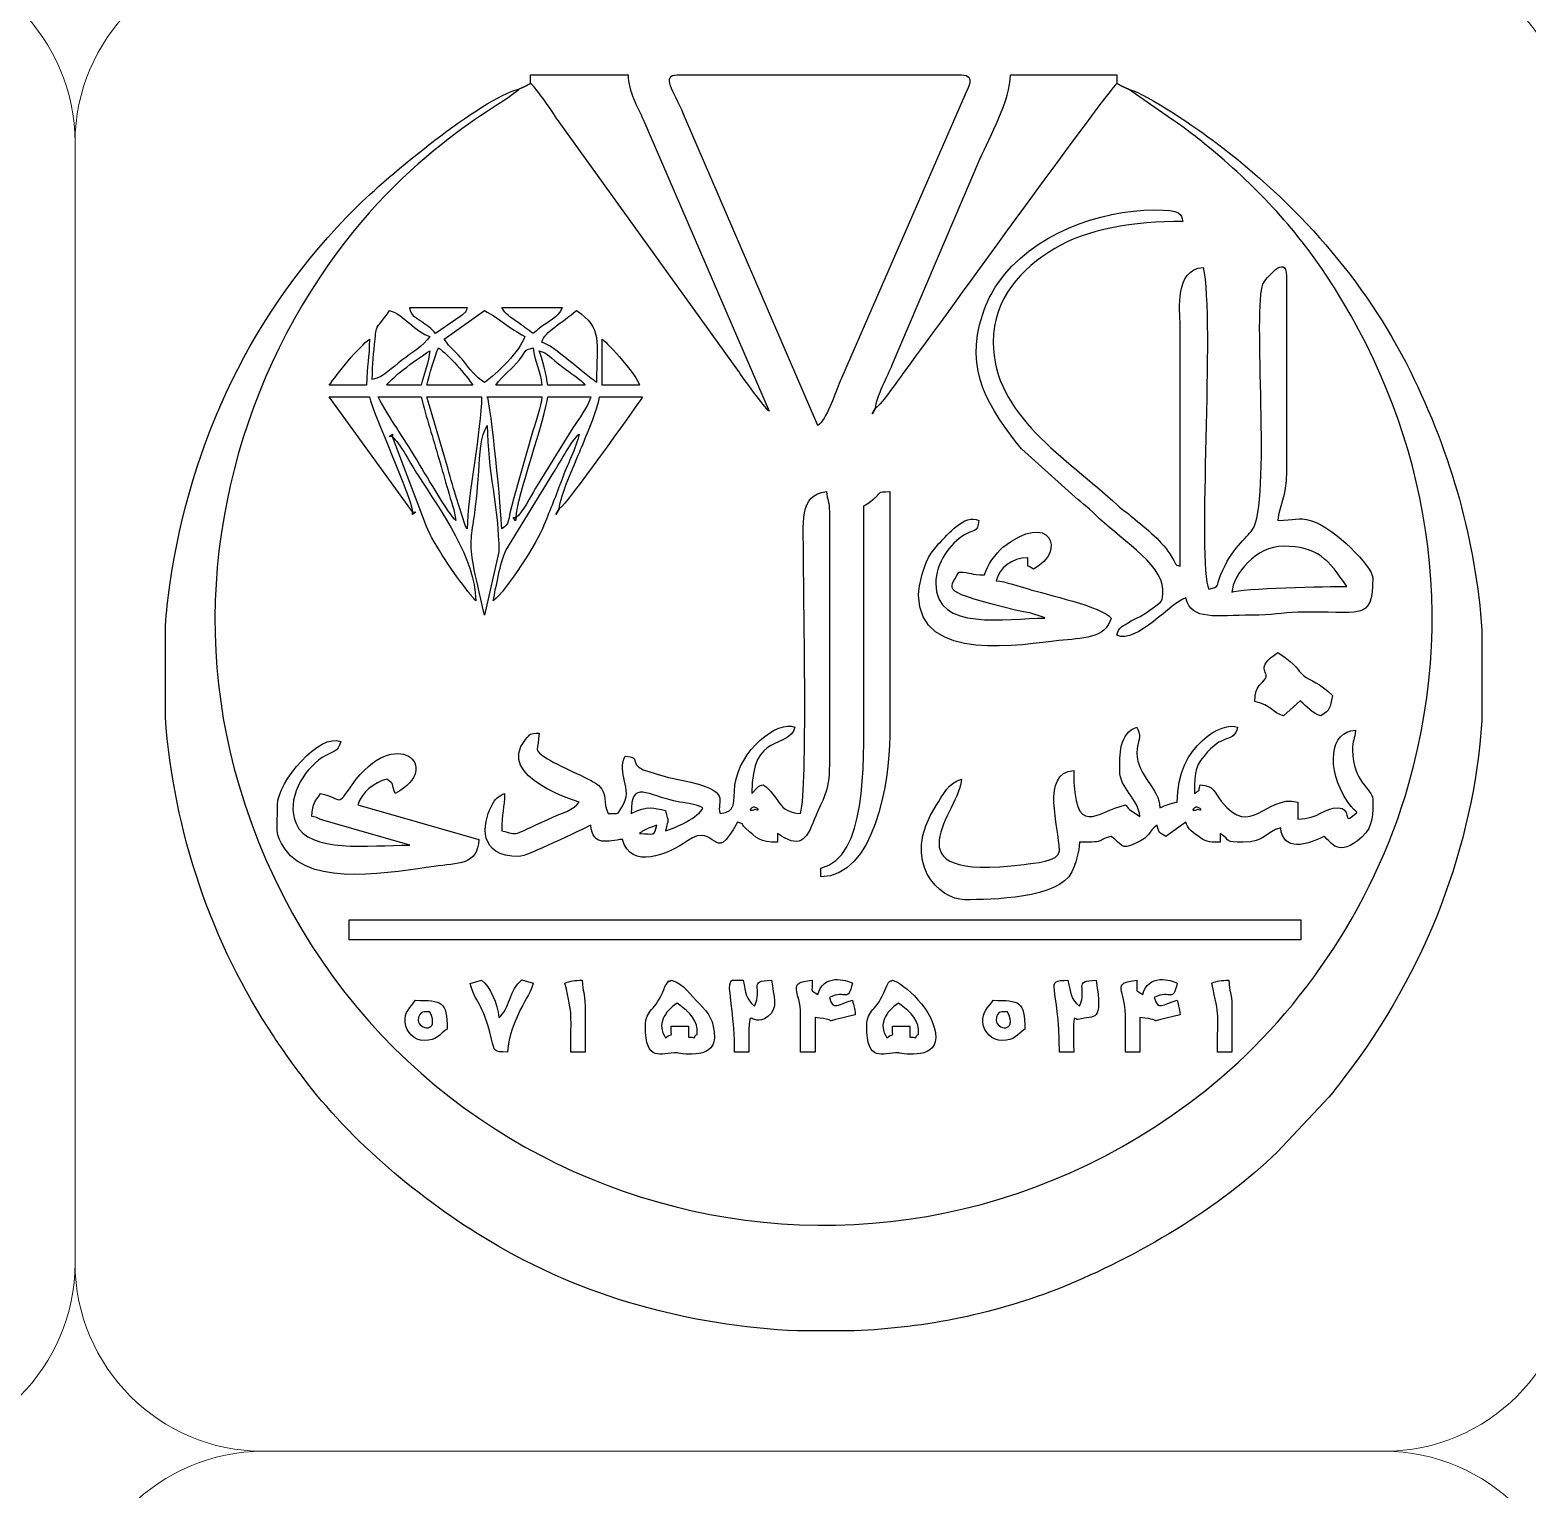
# Model space of a CAD drawing. Header units: millimetres. Extents: x -591 to 604, y 170 to 320.
# Drawn here: x 5.27 to 55.07, y 219.02 to 267.56 of the extents above; entities that cross this region are included whole.
import ezdxf

# ---------------------------------------------------------------- set-up
doc = ezdxf.new("R2010")
doc.units = ezdxf.units.MM
doc.header["$MEASUREMENT"] = 0
doc.layers.add('Layer 1', color=7, linetype='Continuous')

msp = doc.modelspace()

# ---------------------------------------------------------------- linework, layer by layer
at = {"layer": 'Layer 1', "color": 250, "lineweight": 18}
for points in [[(-36.7708, 270.0725), (-36.7708, 270.0725), (0.5166, 270.0725), (0.5166, 270.0725), (3.9625, 270.0725), (6.7729, 267.2621), (6.7729, 263.8162), (6.7729, 263.8162), (6.7729, 226.5288), (6.7729, 226.5288), (6.7729, 223.0829), (3.9625, 220.2725), (0.5166, 220.2725), (0.5166, 220.2725), (-36.7708, 220.2725), (-36.7708, 220.2725), (-40.2167, 220.2725), (-43.0271, 223.0829), (-43.0271, 226.5288), (-43.0271, 226.5288), (-43.0271, 263.8162), (-43.0271, 263.8162), (-43.0271, 267.2621), (-40.2167, 270.0725), (-36.7708, 270.0725)], [(13.0292, 270.0725), (13.0292, 270.0725), (50.3166, 270.0725), (50.3166, 270.0725), (53.7625, 270.0725), (56.5729, 267.2621), (56.5729, 263.8162), (56.5729, 263.8162), (56.5729, 226.5288), (56.5729, 226.5288), (56.5729, 223.0829), (53.7625, 220.2725), (50.3166, 220.2725), (50.3166, 220.2725), (13.0292, 220.2725), (13.0292, 220.2725), (9.5833, 220.2725), (6.7729, 223.0829), (6.7729, 226.5288), (6.7729, 226.5288), (6.7729, 263.8162), (6.7729, 263.8162), (6.7729, 267.2621), (9.5833, 270.0725), (13.0292, 270.0725)], [(-36.7708, 220.2725), (-36.7708, 220.2725), (0.5166, 220.2725), (0.5166, 220.2725), (3.9625, 220.2725), (6.7729, 217.4621), (6.7729, 214.0162), (6.7729, 214.0162), (6.7729, 176.7288), (6.7729, 176.7288), (6.7729, 173.2829), (3.9625, 170.4725), (0.5166, 170.4725), (0.5166, 170.4725), (-36.7708, 170.4725), (-36.7708, 170.4725), (-40.2167, 170.4725), (-43.0271, 173.2829), (-43.0271, 176.7288), (-43.0271, 176.7288), (-43.0271, 214.0162), (-43.0271, 214.0162), (-43.0271, 217.4621), (-40.2167, 220.2725), (-36.7708, 220.2725)], [(13.0292, 220.2725), (13.0292, 220.2725), (50.3166, 220.2725), (50.3166, 220.2725), (53.7625, 220.2725), (56.5729, 217.4621), (56.5729, 214.0162), (56.5729, 214.0162), (56.5729, 176.7288), (56.5729, 176.7288), (56.5729, 173.2829), (53.7625, 170.4725), (50.3166, 170.4725), (50.3166, 170.4725), (13.0292, 170.4725), (13.0292, 170.4725), (9.5833, 170.4725), (6.7729, 173.2829), (6.7729, 176.7288), (6.7729, 176.7288), (6.7729, 214.0162), (6.7729, 214.0162), (6.7729, 217.4621), (9.5833, 220.2725), (13.0292, 220.2725)]]:
    msp.add_open_spline(points, degree=3, knots=[0, 0, 0, 0, 0.125, 0.125, 0.125, 0.25, 0.25, 0.25, 0.375, 0.375, 0.375, 0.5, 0.5, 0.5, 0.625, 0.625, 0.625, 0.75, 0.75, 0.75, 0.875, 0.875, 0.875, 1, 1, 1, 1], dxfattribs=at)
at = {"layer": 'Layer 1', "color": 240}
for points, knots in [([(21.9196, 265.7787), (22.1502, 265.6096), (22.6702, 264.7777), (22.9027, 264.467), (22.9027, 264.467), (28.8232, 256.2356), (28.8232, 256.2356), (28.9936, 255.9854), (29.6925, 254.9977), (29.8561, 254.878), (29.8561, 254.878), (25.6753, 264.5622), (25.6753, 264.5622), (25.4812, 265.0163), (25.1706, 265.5037), (25.1706, 266.0656), (25.1706, 266.0656), (21.9196, 266.0656), (21.9196, 266.0656), (21.9196, 266.0656), (21.9196, 265.7787), (21.9196, 265.7787)], [0, 0, 0, 0, 0.1428571, 0.1428571, 0.1428571, 0.2857143, 0.2857143, 0.2857143, 0.4285714, 0.4285714, 0.4285714, 0.5714286, 0.5714286, 0.5714286, 0.7142857, 0.7142857, 0.7142857, 0.8571429, 0.8571429, 0.8571429, 1, 1, 1, 1]), ([(31.4816, 254.3999), (31.7687, 254.6104), (32.0157, 255.3724), (32.1919, 255.7932), (32.1919, 255.7932), (36.3667, 265.3944), (36.3667, 265.3944), (36.4563, 265.5854), (36.7591, 266.0656), (36.2625, 266.0656), (36.2625, 266.0656), (26.7963, 266.0656), (26.7963, 266.0656), (26.2735, 266.0656), (26.6796, 265.5359), (27.0138, 264.7534), (27.0138, 264.7534), (31.4816, 254.3999), (31.4816, 254.3999)], [0, 0, 0, 0, 0.1666667, 0.1666667, 0.1666667, 0.3333333, 0.3333333, 0.3333333, 0.5, 0.5, 0.5, 0.6666667, 0.6666667, 0.6666667, 0.8333333, 0.8333333, 0.8333333, 1, 1, 1, 1]), ([(33.394, 254.9736), (33.6156, 255.122), (34.1902, 255.9717), (34.405, 256.2575), (35.1037, 257.1873), (41.1305, 265.5622), (41.4261, 265.7787), (41.4261, 265.7787), (41.4261, 266.0656), (41.4261, 266.0656), (41.4261, 266.0656), (37.8881, 266.0656), (37.8881, 266.0656), (37.8881, 265.2549), (37.1991, 264.002), (36.869, 263.26), (36.869, 263.26), (33.9541, 256.4215), (33.9541, 256.4215), (33.8212, 256.0995), (33.424, 255.3346), (33.394, 254.9736)], [0, 0, 0, 0, 0.1428571, 0.1428571, 0.1428571, 0.2857143, 0.2857143, 0.2857143, 0.4285714, 0.4285714, 0.4285714, 0.5714286, 0.5714286, 0.5714286, 0.7142857, 0.7142857, 0.7142857, 0.8571429, 0.8571429, 0.8571429, 1, 1, 1, 1]), ([(41.8086, 265.5875), (41.8086, 265.5875), (43.0517, 264.727), (43.0517, 264.727), (43.5052, 264.4247), (43.8274, 264.1902), (44.2645, 263.8364), (45.8564, 262.5483), (47.2343, 261.1385), (48.3687, 259.4301), (51.5679, 254.6115), (52.8842, 248.6305), (51.1401, 242.4866), (49.9464, 238.2813), (47.3604, 234.638), (44.35, 232.2562), (32.9688, 223.2512), (16.3576, 228.4985), (12.2269, 242.4121), (10.456, 248.377), (11.7464, 254.554), (14.9008, 259.3151), (17.785, 263.6681), (21.2318, 265.1707), (21.5371, 265.5875), (20.2893, 265.2968), (17.1263, 262.6586), (16.1108, 261.6432), (12.6588, 258.1916), (10.6269, 253.9153), (9.9241, 249.0881), (9.8586, 248.6392), (9.8096, 248.1872), (9.7759, 247.7331), (9.7759, 247.7331), (9.7759, 244.6858), (9.7759, 244.6858), (10.0508, 240.8946), (11.3288, 237.1401), (13.371, 234.0897), (13.7116, 233.581), (13.9595, 233.2306), (14.3237, 232.7477), (15.9836, 230.5463), (18.2312, 228.66), (20.5861, 227.2489), (23.6029, 225.4412), (27.1899, 224.4299), (30.8087, 224.2793), (30.8087, 224.2793), (32.7016, 224.2793), (32.7016, 224.2793), (35.0773, 224.3787), (37.4263, 224.8554), (39.5957, 225.7271), (42.0467, 226.7121), (44.8903, 228.381), (46.7588, 230.2297), (46.7588, 230.2297), (48.4738, 232.0528), (48.4738, 232.0528), (48.6527, 232.2643), (48.8271, 232.4916), (48.981, 232.6928), (51.7437, 236.3041), (53.2745, 240.3925), (53.5699, 244.5787), (53.5699, 244.5787), (53.5699, 247.5939), (53.5699, 247.5939), (53.3652, 250.5065), (52.5689, 253.4224), (51.1794, 256.2167), (49.6627, 259.2669), (47.3818, 261.8047), (44.7182, 263.8118), (44.1522, 264.2384), (42.463, 265.4351), (41.8086, 265.5875)], [0, 0, 0, 0, 0.0384615, 0.0384615, 0.0384615, 0.0769231, 0.0769231, 0.0769231, 0.1153846, 0.1153846, 0.1153846, 0.1538462, 0.1538462, 0.1538462, 0.1923077, 0.1923077, 0.1923077, 0.2307692, 0.2307692, 0.2307692, 0.2692308, 0.2692308, 0.2692308, 0.3076923, 0.3076923, 0.3076923, 0.3461538, 0.3461538, 0.3461538, 0.3846154, 0.3846154, 0.3846154, 0.4230769, 0.4230769, 0.4230769, 0.4615385, 0.4615385, 0.4615385, 0.5, 0.5, 0.5, 0.5384615, 0.5384615, 0.5384615, 0.5769231, 0.5769231, 0.5769231, 0.6153846, 0.6153846, 0.6153846, 0.6538462, 0.6538462, 0.6538462, 0.6923077, 0.6923077, 0.6923077, 0.7307692, 0.7307692, 0.7307692, 0.7692308, 0.7692308, 0.7692308, 0.8076923, 0.8076923, 0.8076923, 0.8461538, 0.8461538, 0.8461538, 0.8846154, 0.8846154, 0.8846154, 0.9230769, 0.9230769, 0.9230769, 0.9615385, 0.9615385, 0.9615385, 1, 1, 1, 1]), ([(21.7283, 265.6831), (21.7283, 265.6831), (21.5371, 265.5875), (21.5371, 265.5875), (21.5371, 265.5875), (21.7283, 265.6831), (21.7283, 265.6831)], [0, 0, 0, 0, 0.5, 0.5, 0.5, 1, 1, 1, 1]), ([(21.9196, 265.7787), (21.9196, 265.7787), (21.7283, 265.6831), (21.7283, 265.6831), (21.7283, 265.6831), (21.9196, 265.7787), (21.9196, 265.7787)], [0, 0, 0, 0, 0.5, 0.5, 0.5, 1, 1, 1, 1]), ([(41.6174, 265.6831), (41.6174, 265.6831), (41.4261, 265.7787), (41.4261, 265.7787), (41.4261, 265.7787), (41.6174, 265.6831), (41.6174, 265.6831)], [0, 0, 0, 0, 0.5, 0.5, 0.5, 1, 1, 1, 1]), ([(41.8086, 265.5875), (41.8086, 265.5875), (41.6174, 265.6831), (41.6174, 265.6831), (41.6174, 265.6831), (41.8086, 265.5875), (41.8086, 265.5875)], [0, 0, 0, 0, 0.5, 0.5, 0.5, 1, 1, 1, 1]), ([(42.956, 248.9495), (42.956, 248.486), (42.941, 248.5803), (42.6767, 248.3682), (42.2403, 248.0179), (42.134, 248.0425), (41.7834, 247.8272), (41.5701, 247.6963), (41.4963, 247.6824), (41.4261, 247.4195), (42.0836, 247.1155), (43.2517, 248.5373), (43.7209, 248.6626), (43.9028, 247.8823), (44.7482, 248.0929), (45.9205, 248.0886), (46.5836, 248.0862), (46.9131, 248.1716), (47.4471, 248.1877), (49.5328, 248.2501), (49.9364, 247.8229), (49.9364, 249.3319), (49.9364, 249.689), (48.6728, 251.0026), (47.9039, 251.2268), (47.4175, 251.3686), (47.3521, 251.2443), (46.7808, 251.2443), (46.8242, 251.7662), (47.0677, 251.9736), (47.0677, 252.87), (47.0677, 252.87), (47.0677, 259.3721), (47.0677, 259.3721), (47.0677, 260.1439), (46.3635, 259.2628), (46.2864, 259.1017), (45.9469, 258.3923), (46.563, 251.7926), (45.9411, 250.9368), (45.7056, 250.6128), (45.2721, 250.3596), (44.8739, 249.422), (44.702, 249.0171), (44.8838, 249.0558), (44.486, 248.9495), (44.0744, 249.8073), (44.7002, 257.9185), (44.2947, 259.6589), (43.3349, 259.5791), (43.5294, 258.2296), (43.5297, 257.7466), (43.5297, 257.7466), (43.5297, 249.7144), (43.5297, 249.7144), (43.3248, 249.7971), (43.4418, 249.7253), (43.1842, 250.1339), (42.8935, 250.5949), (42.2948, 251.0529), (41.8746, 251.406), (41.6811, 251.5687), (41.6428, 251.5644), (41.4492, 251.7456), (39.7456, 253.3403), (37.3144, 254.721), (37.3144, 257.1728), (37.3144, 258.6435), (38.2426, 259.6092), (39.3611, 260.2897), (40.4008, 260.9222), (41.9764, 261.189), (43.6254, 261.189), (43.5568, 261.4456), (43.5755, 261.5715), (42.6692, 261.5715), (40.8711, 261.5715), (38.5887, 260.7647), (37.4651, 259.1259), (37.2345, 258.7895), (37.1036, 258.5163), (36.963, 258.0981), (36.3295, 256.2133), (37.1884, 254.9585), (38.255, 253.6192), (38.255, 253.6192), (39.9202, 252.129), (39.9202, 252.129), (40.2266, 251.8369), (40.4293, 251.7192), (40.7322, 251.4111), (41.3708, 250.762), (42.956, 249.7869), (42.956, 248.9495)], [0, 0, 0, 0, 0.0322581, 0.0322581, 0.0322581, 0.0645161, 0.0645161, 0.0645161, 0.0967742, 0.0967742, 0.0967742, 0.1290323, 0.1290323, 0.1290323, 0.1612903, 0.1612903, 0.1612903, 0.1935484, 0.1935484, 0.1935484, 0.2258065, 0.2258065, 0.2258065, 0.2580645, 0.2580645, 0.2580645, 0.2903226, 0.2903226, 0.2903226, 0.3225806, 0.3225806, 0.3225806, 0.3548387, 0.3548387, 0.3548387, 0.3870968, 0.3870968, 0.3870968, 0.4193548, 0.4193548, 0.4193548, 0.4516129, 0.4516129, 0.4516129, 0.483871, 0.483871, 0.483871, 0.516129, 0.516129, 0.516129, 0.5483871, 0.5483871, 0.5483871, 0.5806452, 0.5806452, 0.5806452, 0.6129032, 0.6129032, 0.6129032, 0.6451613, 0.6451613, 0.6451613, 0.6774194, 0.6774194, 0.6774194, 0.7096774, 0.7096774, 0.7096774, 0.7419355, 0.7419355, 0.7419355, 0.7741935, 0.7741935, 0.7741935, 0.8064516, 0.8064516, 0.8064516, 0.8387097, 0.8387097, 0.8387097, 0.8709677, 0.8709677, 0.8709677, 0.9032258, 0.9032258, 0.9032258, 0.9354839, 0.9354839, 0.9354839, 0.9677419, 0.9677419, 0.9677419, 1, 1, 1, 1]), ([(16.6605, 255.9298), (17.0675, 256.0246), (17.3042, 256.3187), (17.6437, 256.5721), (17.9833, 256.8254), (18.3565, 257.0409), (18.5729, 257.3641), (18.1133, 257.4869), (17.6937, 258.102), (17.2343, 258.2246), (16.7788, 257.5447), (16.803, 257.8277), (16.7524, 257.2723), (16.7083, 256.7869), (16.6605, 256.4771), (16.6605, 255.9298)], [0, 0, 0, 0, 0.2, 0.2, 0.2, 0.4, 0.4, 0.4, 0.6, 0.6, 0.6, 0.8, 0.8, 0.8, 1, 1, 1, 1]), ([(18.7642, 257.4597), (18.7642, 257.4597), (19.614, 258.0442), (19.614, 258.0442), (19.7573, 258.1789), (19.7375, 258.1037), (19.816, 258.3203), (19.816, 258.3203), (17.9036, 258.3203), (17.9036, 258.3203), (17.9884, 258.0024), (18.0634, 258.0212), (18.2983, 257.8546), (18.4777, 257.7275), (18.6404, 257.6285), (18.7642, 257.4597)], [0, 0, 0, 0, 0.2, 0.2, 0.2, 0.4, 0.4, 0.4, 0.6, 0.6, 0.6, 0.8, 0.8, 0.8, 1, 1, 1, 1]), ([(19.0511, 257.2685), (19.2452, 256.9785), (19.4475, 256.8596), (19.68, 256.5588), (19.9187, 256.2499), (20.087, 256.0368), (20.3897, 255.8342), (20.7705, 256.0891), (21.601, 256.8875), (21.7283, 257.3641), (21.2099, 257.6384), (20.9081, 257.9505), (20.3897, 258.2246), (20.3897, 258.2246), (19.0511, 257.2685), (19.0511, 257.2685)], [0, 0, 0, 0, 0.2, 0.2, 0.2, 0.4, 0.4, 0.4, 0.6, 0.6, 0.6, 0.8, 0.8, 0.8, 1, 1, 1, 1]), ([(22.0152, 257.4597), (22.0152, 257.4597), (22.1179, 257.5482), (22.1179, 257.5482), (22.1328, 257.5606), (22.2014, 257.6186), (22.222, 257.6355), (22.4782, 257.8437), (22.8527, 257.9922), (22.9714, 258.3203), (22.9714, 258.3203), (20.9634, 258.3203), (20.9634, 258.3203), (21.1153, 258.0935), (21.2178, 258.0195), (21.4594, 257.8602), (21.6908, 257.7077), (21.8163, 257.5928), (22.0152, 257.4597)], [0, 0, 0, 0, 0.1666667, 0.1666667, 0.1666667, 0.3333333, 0.3333333, 0.3333333, 0.5, 0.5, 0.5, 0.6666667, 0.6666667, 0.6666667, 0.8333333, 0.8333333, 0.8333333, 1, 1, 1, 1]), ([(22.3021, 257.1728), (22.6744, 257.0734), (23.7168, 256.1035), (24.1188, 255.8342), (24.1188, 257.2135), (24.3347, 257.632), (23.4495, 258.2246), (22.9571, 257.7967), (22.4, 257.5394), (22.3021, 257.1728)], [0, 0, 0, 0, 0.3333333, 0.3333333, 0.3333333, 0.6666667, 0.6666667, 0.6666667, 1, 1, 1, 1]), ([(15.2263, 255.7386), (15.2263, 255.7386), (16.4693, 255.7386), (16.4693, 255.7386), (16.4693, 256.4073), (16.5649, 256.6528), (16.5649, 257.2685), (16.2453, 257.0546), (15.4566, 256.0827), (15.2263, 255.7386)], [0, 0, 0, 0, 0.3333333, 0.3333333, 0.3333333, 0.6666667, 0.6666667, 0.6666667, 1, 1, 1, 1]), ([(18.4773, 255.7386), (18.4773, 255.7386), (20.0072, 255.7386), (20.0072, 255.7386), (19.7827, 256.0737), (19.1956, 256.7568), (18.8598, 256.9816), (18.7315, 256.7145), (18.553, 256.0634), (18.4773, 255.7386)], [0, 0, 0, 0, 0.3333333, 0.3333333, 0.3333333, 0.6666667, 0.6666667, 0.6666667, 1, 1, 1, 1]), ([(20.7722, 255.7386), (20.7722, 255.7386), (22.3021, 255.7386), (22.3021, 255.7386), (22.2607, 256.2354), (22.053, 256.5277), (22.0152, 256.9816), (21.6852, 256.8935), (21.8474, 256.9722), (21.5506, 256.5857), (21.305, 256.266), (21.0007, 256.0798), (20.7722, 255.7386)], [0, 0, 0, 0, 0.25, 0.25, 0.25, 0.5, 0.5, 0.5, 0.75, 0.75, 0.75, 1, 1, 1, 1]), ([(24.3101, 255.7386), (24.3101, 255.7386), (25.5531, 255.7386), (25.5531, 255.7386), (25.468, 256.0573), (24.5319, 257.106), (24.3101, 257.2685), (24.3101, 257.2685), (24.3101, 255.7386), (24.3101, 255.7386)], [0, 0, 0, 0, 0.3333333, 0.3333333, 0.3333333, 0.6666667, 0.6666667, 0.6666667, 1, 1, 1, 1]), ([(17.1386, 255.7386), (17.1386, 255.7386), (18.286, 255.7386), (18.286, 255.7386), (18.3702, 256.0995), (18.5438, 256.5367), (18.5729, 256.886), (18.2141, 256.6458), (17.3593, 256.0679), (17.1386, 255.7386)], [0, 0, 0, 0, 0.3333333, 0.3333333, 0.3333333, 0.6666667, 0.6666667, 0.6666667, 1, 1, 1, 1]), ([(22.4934, 255.7386), (22.4934, 255.7386), (23.7363, 255.7386), (23.7363, 255.7386), (23.5888, 255.9402), (23.2334, 256.1614), (22.9979, 256.3388), (22.5521, 256.6747), (22.5151, 256.8037), (22.2065, 256.886), (22.2967, 256.6979), (22.4714, 256.0025), (22.4934, 255.7386)], [0, 0, 0, 0, 0.25, 0.25, 0.25, 0.5, 0.5, 0.5, 0.75, 0.75, 0.75, 1, 1, 1, 1]), ([(17.9992, 251.5313), (17.9584, 252.0214), (16.7091, 254.7372), (16.5649, 255.356), (16.5649, 255.356), (15.2263, 255.356), (15.2263, 255.356), (15.2263, 255.356), (17.9992, 251.5313), (17.9992, 251.5313)], [0, 0, 0, 0, 0.3333333, 0.3333333, 0.3333333, 0.6666667, 0.6666667, 0.6666667, 1, 1, 1, 1]), ([(19.4335, 251.2443), (19.4082, 251.548), (19.2728, 251.913), (19.1799, 252.2338), (19.0716, 252.6078), (18.9684, 252.9603), (18.8806, 253.2731), (18.6825, 253.9783), (18.4441, 254.6774), (18.286, 255.356), (18.286, 255.356), (16.8518, 255.356), (16.8518, 255.356), (17.2382, 254.6256), (17.6935, 254.0096), (18.1257, 253.2833), (18.331, 252.9382), (19.2357, 251.3892), (19.4335, 251.2443)], [0, 0, 0, 0, 0.1666667, 0.1666667, 0.1666667, 0.3333333, 0.3333333, 0.3333333, 0.5, 0.5, 0.5, 0.6666667, 0.6666667, 0.6666667, 0.8333333, 0.8333333, 0.8333333, 1, 1, 1, 1]), ([(19.816, 250.9576), (19.816, 252.0683), (20.294, 254.2569), (20.294, 255.356), (20.294, 255.356), (18.4773, 255.356), (18.4773, 255.356), (18.4773, 255.356), (19.1259, 253.1361), (19.1259, 253.1361), (19.241, 252.7262), (19.3295, 252.4169), (19.4447, 252.0206), (19.4447, 252.0206), (19.7462, 251.0789), (19.7462, 251.0789), (19.7544, 251.0624), (19.774, 251.031), (19.7808, 251.018), (19.7877, 251.0049), (19.8026, 250.9766), (19.816, 250.9576)], [0, 0, 0, 0, 0.1428571, 0.1428571, 0.1428571, 0.2857143, 0.2857143, 0.2857143, 0.4285714, 0.4285714, 0.4285714, 0.5714286, 0.5714286, 0.5714286, 0.7142857, 0.7142857, 0.7142857, 0.8571429, 0.8571429, 0.8571429, 1, 1, 1, 1]), ([(20.9634, 250.9576), (21.2617, 251.176), (21.1147, 251.0874), (21.3666, 251.9886), (21.3666, 251.9886), (22.0039, 254.2198), (22.0039, 254.2198), (22.0985, 254.5439), (22.2748, 255.029), (22.3021, 255.356), (22.3021, 255.356), (20.4853, 255.356), (20.4853, 255.356), (20.6034, 255.11), (20.9634, 251.513), (20.9634, 250.9576)], [0, 0, 0, 0, 0.2, 0.2, 0.2, 0.4, 0.4, 0.4, 0.6, 0.6, 0.6, 0.8, 0.8, 0.8, 1, 1, 1, 1]), ([(21.4415, 251.3399), (21.6759, 251.5117), (21.9085, 252.0235), (22.0923, 252.3148), (22.0923, 252.3148), (23.3353, 254.3228), (23.3353, 254.3228), (23.519, 254.6145), (23.8399, 255.0278), (23.9276, 255.356), (23.9276, 255.356), (22.4934, 255.356), (22.4934, 255.356), (22.4408, 254.724), (21.4553, 251.9594), (21.4415, 251.3399)], [0, 0, 0, 0, 0.2, 0.2, 0.2, 0.4, 0.4, 0.4, 0.6, 0.6, 0.6, 0.8, 0.8, 0.8, 1, 1, 1, 1]), ([(22.8758, 251.6269), (23.1455, 251.8074), (25.3224, 254.8687), (25.6489, 255.356), (25.6489, 255.356), (24.2145, 255.356), (24.2145, 255.356), (24.182, 254.9663), (23.7025, 253.885), (23.5589, 253.5256), (23.3777, 253.0723), (22.9144, 252.0902), (22.8758, 251.6269)], [0, 0, 0, 0, 0.25, 0.25, 0.25, 0.5, 0.5, 0.5, 0.75, 0.75, 0.75, 1, 1, 1, 1]), ([(33.394, 254.9736), (33.394, 254.9736), (33.284, 254.7872), (33.284, 254.7872), (33.284, 254.7872), (33.394, 254.9736), (33.394, 254.9736)], [0, 0, 0, 0, 0.5, 0.5, 0.5, 1, 1, 1, 1]), ([(17.3299, 254.0174), (17.3299, 254.0174), (17.3299, 254.113), (17.3299, 254.113), (17.3299, 254.113), (17.2183, 254.0333), (17.2183, 254.0333), (17.2183, 254.0333), (17.3299, 254.0174), (17.3299, 254.0174)], [0, 0, 0, 0, 0.3333333, 0.3333333, 0.3333333, 0.6666667, 0.6666667, 0.6666667, 1, 1, 1, 1]), ([(17.3299, 254.0174), (17.3299, 254.0174), (18.4624, 251.0383), (18.4624, 251.0383), (18.7034, 250.4315), (19.4056, 249.4434), (19.8415, 248.8793), (19.9354, 248.7581), (20.0182, 248.6644), (20.1028, 248.567), (20.0711, 249.9936), (18.9738, 251.5132), (18.1717, 252.7556), (17.972, 253.0649), (17.5592, 253.8493), (17.3299, 254.0174)], [0, 0, 0, 0, 0.2, 0.2, 0.2, 0.4, 0.4, 0.4, 0.6, 0.6, 0.6, 0.8, 0.8, 0.8, 1, 1, 1, 1]), ([(20.3897, 248.0889), (20.3897, 248.0889), (20.8678, 250.1925), (20.8678, 250.1925), (20.8678, 251.6315), (20.4853, 252.9305), (20.4853, 254.3999), (20.2604, 254.0761), (20.2395, 253.4323), (20.2018, 252.8666), (20.0087, 249.9816), (19.6616, 251.2142), (20.3897, 248.0889)], [0, 0, 0, 0, 0.25, 0.25, 0.25, 0.5, 0.5, 0.5, 0.75, 0.75, 0.75, 1, 1, 1, 1]), ([(20.6766, 248.567), (21.108, 248.8832), (22.149, 250.5167), (22.3707, 251.0802), (22.5823, 251.6177), (22.7751, 252.0804), (22.9603, 252.5942), (23.1314, 253.0696), (23.4384, 253.6549), (23.5451, 254.113), (23.3153, 253.9446), (22.9035, 253.161), (22.7033, 252.8513), (22.7033, 252.8513), (21.1045, 250.2426), (21.1045, 250.2426), (20.9073, 249.827), (20.7882, 249.0466), (20.6766, 248.567)], [0, 0, 0, 0, 0.1666667, 0.1666667, 0.1666667, 0.3333333, 0.3333333, 0.3333333, 0.5, 0.5, 0.5, 0.6666667, 0.6666667, 0.6666667, 0.8333333, 0.8333333, 0.8333333, 1, 1, 1, 1]), ([(30.9079, 241.4911), (30.1415, 241.5081), (30.1967, 242.0912), (29.6649, 242.4473), (29.4908, 242.4007), (29.568, 242.4274), (29.4703, 242.3549), (29.4703, 242.3549), (29.2824, 242.1605), (29.2824, 242.1605), (29.2824, 244.2652), (30.5095, 243.5842), (30.7167, 244.3597), (30.1532, 244.6202), (28.8608, 243.5889), (28.7219, 242.4339), (28.6537, 241.8663), (28.7842, 241.5371), (28.2306, 241.4911), (28.0678, 241.8852), (28.7304, 242.261), (26.9472, 242.5982), (26.4762, 242.6871), (26.3148, 242.7497), (25.8886, 242.8783), (25.8835, 242.8798), (25.6815, 242.9421), (25.6709, 242.9475), (25.1776, 243.1959), (25.6345, 243.3423), (25.0752, 243.4035), (24.7476, 242.8205), (25.3822, 242.3368), (24.9604, 241.7039), (24.7796, 241.4326), (24.9126, 241.5002), (24.5014, 241.4911), (24.3134, 241.8829), (24.5213, 242.095), (24.1914, 242.4241), (24.005, 242.6101), (22.9862, 243.0026), (22.4917, 243.3086), (21.967, 243.6335), (22.1931, 243.5706), (22.2065, 244.1685), (21.8827, 244.1415), (21.932, 244.1611), (21.7562, 243.9493), (20.7183, 242.6975), (23.5183, 241.8757), (23.5451, 241.8736), (23.3359, 241.5879), (23.049, 241.552), (22.4959, 241.2971), (21.2547, 240.7253), (21.5505, 240.7806), (20.9634, 240.9174), (20.9634, 241.4979), (21.0591, 241.6835), (21.0591, 242.1605), (20.8293, 242.0389), (20.7504, 242.0046), (20.6199, 241.7387), (20.3249, 241.1373), (20.1608, 240.0567), (21.5371, 240.0567), (21.7748, 240.0567), (23.6251, 240.9485), (23.9276, 241.1085), (23.9894, 240.3655), (24.5026, 240.5908), (24.9794, 240.6304), (25.2551, 239.598), (26.4936, 240.1298), (27.1396, 240.579), (28.1524, 241.2832), (27.9728, 239.6329), (28.8043, 241.2041), (29.1728, 241.0708), (28.8263, 241.222), (29.0777, 240.9994), (29.4487, 240.6709), (29.5321, 240.5348), (30.143, 240.5348), (30.143, 240.5348), (30.143, 240.8216), (30.143, 240.8216), (30.8633, 240.3391), (31.0714, 240.5447), (31.3736, 241.3121), (31.6347, 241.9752), (31.8641, 242.1724), (31.8641, 243.1166), (31.8641, 243.1166), (31.8641, 251.5313), (31.8641, 251.5313), (31.8641, 251.861), (31.7934, 251.9015), (31.7685, 252.2006), (30.8403, 252.1234), (31.0034, 251.0883), (31.0035, 250.0969), (31.0037, 248.2505), (31.1429, 242.4997), (30.9079, 241.4911)], [0, 0, 0, 0, 0.0285714, 0.0285714, 0.0285714, 0.0571429, 0.0571429, 0.0571429, 0.0857143, 0.0857143, 0.0857143, 0.1142857, 0.1142857, 0.1142857, 0.1428571, 0.1428571, 0.1428571, 0.1714286, 0.1714286, 0.1714286, 0.2, 0.2, 0.2, 0.2285714, 0.2285714, 0.2285714, 0.2571429, 0.2571429, 0.2571429, 0.2857143, 0.2857143, 0.2857143, 0.3142857, 0.3142857, 0.3142857, 0.3428571, 0.3428571, 0.3428571, 0.3714286, 0.3714286, 0.3714286, 0.4, 0.4, 0.4, 0.4285714, 0.4285714, 0.4285714, 0.4571429, 0.4571429, 0.4571429, 0.4857143, 0.4857143, 0.4857143, 0.5142857, 0.5142857, 0.5142857, 0.5428571, 0.5428571, 0.5428571, 0.5714286, 0.5714286, 0.5714286, 0.6, 0.6, 0.6, 0.6285714, 0.6285714, 0.6285714, 0.6571429, 0.6571429, 0.6571429, 0.6857143, 0.6857143, 0.6857143, 0.7142857, 0.7142857, 0.7142857, 0.7428571, 0.7428571, 0.7428571, 0.7714286, 0.7714286, 0.7714286, 0.8, 0.8, 0.8, 0.8285714, 0.8285714, 0.8285714, 0.8571429, 0.8571429, 0.8571429, 0.8857143, 0.8857143, 0.8857143, 0.9142857, 0.9142857, 0.9142857, 0.9428571, 0.9428571, 0.9428571, 0.9714286, 0.9714286, 0.9714286, 1, 1, 1, 1]), ([(33.0115, 251.7225), (33.0115, 249.4913), (33.0115, 247.2602), (33.0115, 245.0291), (33.0115, 243.0472), (33.0967, 240.0283), (31.5773, 239.6742), (31.5773, 239.6742), (31.5773, 239.3873), (31.5773, 239.3873), (33.3528, 239.3873), (33.8721, 242.5273), (33.8721, 244.0728), (33.8721, 244.0728), (33.8721, 252.2006), (33.8721, 252.2006), (33.4106, 252.1903), (33.6296, 252.1958), (33.3936, 252.0096), (33.3918, 252.0082), (33.314, 251.9342), (33.2396, 251.877), (33.1344, 251.7959), (33.0946, 251.778), (33.0115, 251.7225)], [0, 0, 0, 0, 0.125, 0.125, 0.125, 0.25, 0.25, 0.25, 0.375, 0.375, 0.375, 0.5, 0.5, 0.5, 0.625, 0.625, 0.625, 0.75, 0.75, 0.75, 0.875, 0.875, 0.875, 1, 1, 1, 1]), ([(17.9992, 251.5313), (17.9992, 251.5313), (17.9992, 251.4357), (17.9992, 251.4357), (17.9992, 251.4357), (18.1108, 251.5154), (18.1108, 251.5154), (18.1108, 251.5154), (17.9992, 251.5313), (17.9992, 251.5313)], [0, 0, 0, 0, 0.3333333, 0.3333333, 0.3333333, 0.6666667, 0.6666667, 0.6666667, 1, 1, 1, 1]), ([(22.8758, 251.6269), (22.8758, 251.6269), (22.7658, 251.4403), (22.7658, 251.4403), (22.7658, 251.4403), (22.8758, 251.6269), (22.8758, 251.6269)], [0, 0, 0, 0, 0.5, 0.5, 0.5, 1, 1, 1, 1]), ([(34.8282, 248.7582), (34.8282, 246.4664), (38.3497, 247.12), (39.4968, 247.2452), (40.2581, 247.3285), (41.0474, 247.2916), (41.2349, 247.9932), (40.9614, 248.3665), (39.0438, 248.7844), (38.4736, 248.9612), (38.2211, 249.0396), (37.699, 249.2123), (37.41, 249.2363), (37.5231, 249.66), (37.9195, 249.9892), (38.4618, 250.0013), (38.4989, 249.5572), (38.3594, 249.8341), (38.6532, 249.6187), (39.7952, 250.2232), (39.1828, 251.5947), (37.6383, 250.3468), (37.4055, 250.159), (37.1006, 249.7412), (37.0277, 249.4275), (36.547, 249.4275), (36.5995, 249.5136), (36.167, 249.5232), (35.8232, 248.8736), (35.5384, 248.901), (38.0576, 248.2583), (38.1947, 248.2234), (38.3153, 248.2107), (38.5368, 248.1638), (38.5368, 248.1638), (38.972, 248.0252), (38.972, 248.0252), (38.9861, 248.0191), (39.0155, 248.006), (39.0357, 247.9932), (37.741, 247.9932), (35.402, 247.5294), (35.402, 249.1407), (35.402, 249.8393), (35.8729, 250.4754), (36.3635, 250.761), (36.7371, 250.9785), (36.7898, 250.8188), (36.8363, 251.2443), (36.349, 251.4698), (35.8167, 250.7689), (35.505, 250.4721), (35.505, 250.4721), (35.2456, 250.1578), (35.2456, 250.1578), (35.0266, 249.8085), (34.8282, 249.0962), (34.8282, 248.7582)], [0, 0, 0, 0, 0.0526316, 0.0526316, 0.0526316, 0.1052632, 0.1052632, 0.1052632, 0.1578947, 0.1578947, 0.1578947, 0.2105263, 0.2105263, 0.2105263, 0.2631579, 0.2631579, 0.2631579, 0.3157895, 0.3157895, 0.3157895, 0.3684211, 0.3684211, 0.3684211, 0.4210526, 0.4210526, 0.4210526, 0.4736842, 0.4736842, 0.4736842, 0.5263158, 0.5263158, 0.5263158, 0.5789474, 0.5789474, 0.5789474, 0.6315789, 0.6315789, 0.6315789, 0.6842105, 0.6842105, 0.6842105, 0.7368421, 0.7368421, 0.7368421, 0.7894737, 0.7894737, 0.7894737, 0.8421053, 0.8421053, 0.8421053, 0.8947368, 0.8947368, 0.8947368, 0.9473684, 0.9473684, 0.9473684, 1, 1, 1, 1]), ([(21.4415, 251.3399), (21.4415, 251.3399), (21.3459, 251.3399), (21.3459, 251.3399), (21.3459, 251.3399), (21.4256, 251.2285), (21.4256, 251.2285), (21.4256, 251.2285), (21.4415, 251.3399), (21.4415, 251.3399)], [0, 0, 0, 0, 0.3333333, 0.3333333, 0.3333333, 0.6666667, 0.6666667, 0.6666667, 1, 1, 1, 1]), ([(45.2509, 248.8538), (45.3003, 249.4482), (46.042, 250.3839), (46.972, 250.3839), (48.0821, 250.3839), (48.4813, 249.9327), (49.0757, 249.045), (48.4883, 249.045), (45.5239, 248.985), (45.2509, 248.8538)], [0, 0, 0, 0, 0.3333333, 0.3333333, 0.3333333, 0.6666667, 0.6666667, 0.6666667, 1, 1, 1, 1]), ([(46.0158, 245.2203), (46.5692, 245.0913), (46.5856, 244.8453), (46.972, 244.7422), (46.972, 244.7422), (47.5279, 245.2389), (47.5279, 245.2389), (47.7553, 245.0381), (47.9063, 244.8245), (48.2151, 244.7422), (48.5416, 244.9608), (48.4955, 244.9736), (48.5975, 245.4115), (48.1742, 245.8577), (47.866, 245.887), (47.6402, 246.0797), (47.3635, 246.3154), (47.5261, 246.3467), (46.7808, 246.8458), (45.9874, 246.3145), (46.4959, 246.2234), (46.3733, 245.9833), (46.2814, 245.8038), (46.0287, 245.7937), (46.0158, 245.2203)], [0, 0, 0, 0, 0.125, 0.125, 0.125, 0.25, 0.25, 0.25, 0.375, 0.375, 0.375, 0.5, 0.5, 0.5, 0.625, 0.625, 0.625, 0.75, 0.75, 0.75, 0.875, 0.875, 0.875, 1, 1, 1, 1]), ([(43.4341, 241.8736), (43.2024, 241.8195), (43.0504, 241.7735), (42.8604, 241.6822), (42.846, 242.3271), (42.0954, 242.7548), (42.0954, 243.4991), (42.0954, 243.9648), (42.2863, 243.9618), (42.0954, 244.3597), (41.5028, 244.2014), (41.5217, 243.3991), (41.5217, 242.9254), (41.5217, 242.3293), (42.1427, 241.9779), (42.1911, 241.3955), (42.1911, 241.3955), (41.8465, 241.6246), (41.8465, 241.6246), (41.7916, 241.6789), (41.7328, 241.7591), (41.7129, 241.778), (40.7468, 241.5529), (39.9918, 240.5775), (39.9918, 242.9254), (38.8788, 242.8328), (39.5136, 241.0626), (39.5136, 240.2479), (39.5136, 239.8866), (38.6448, 239.837), (38.3382, 239.7979), (33.603, 239.1935), (36.2402, 241.6301), (36.2625, 242.6385), (35.8234, 242.5213), (35.6473, 242.1122), (35.4193, 241.7607), (34.1805, 239.8518), (35.5493, 238.6224), (36.3582, 238.6224), (37.2625, 238.6224), (39.4994, 238.6567), (39.9281, 239.5467), (40.0469, 239.7933), (40.1759, 240.2148), (40.1831, 240.5348), (41.1693, 240.5348), (40.6844, 240.5978), (41.2349, 240.7262), (41.6143, 240.472), (41.5516, 240.2626), (42.0336, 240.4888), (42.6119, 240.7606), (42.4173, 240.8539), (42.7648, 241.1085), (42.854, 240.7745), (42.8012, 240.8938), (43.0517, 240.7262), (43.0517, 240.7262), (43.7209, 241.2041), (43.7209, 241.2041), (43.7758, 240.9989), (43.8691, 240.9244), (44.1215, 240.7441), (44.3955, 240.5482), (44.422, 240.5348), (44.8684, 240.5348), (44.8684, 240.5348), (44.8684, 240.8216), (44.8684, 240.8216), (45.2529, 240.5641), (44.9845, 240.5348), (45.6334, 240.5348), (46.3491, 240.5348), (46.3733, 240.8786), (46.8764, 241.0129), (46.9429, 240.2141), (47.7678, 240.4389), (48.3107, 240.7262), (48.5869, 240.5411), (48.7791, 239.9879), (49.5725, 240.7073), (49.9844, 241.0806), (49.9364, 241.4878), (49.9364, 241.9692), (49.9364, 242.3071), (49.2669, 242.5414), (49.2669, 243.5948), (49.2669, 243.9244), (49.3376, 243.9649), (49.3625, 244.2641), (48.5277, 244.2454), (48.3544, 242.9916), (49.1, 241.89), (49.4509, 241.3714), (49.5133, 241.6283), (49.2623, 241.3982), (48.9621, 241.1232), (49.2231, 241.6822), (48.7888, 241.6822), (48.3106, 241.6822), (48.1549, 241.3155), (47.4501, 241.2999), (47.4501, 241.2999), (47.4501, 241.8736), (47.4501, 241.8736), (46.3377, 242.1327), (45.9266, 240.6206), (44.8966, 241.9017), (44.6448, 242.2152), (44.6767, 242.4076), (44.1991, 242.4473), (44.1322, 242.1677), (44.2114, 242.3095), (44.0078, 242.1605), (44.0078, 242.9375), (44.0541, 243.1033), (44.4455, 243.5396), (45.0218, 244.1826), (45.294, 243.8046), (45.4421, 244.3597), (44.9656, 244.58), (43.4341, 243.7768), (43.4341, 241.8736)], [0, 0, 0, 0, 0.0243902, 0.0243902, 0.0243902, 0.0487805, 0.0487805, 0.0487805, 0.0731707, 0.0731707, 0.0731707, 0.097561, 0.097561, 0.097561, 0.1219512, 0.1219512, 0.1219512, 0.1463415, 0.1463415, 0.1463415, 0.1707317, 0.1707317, 0.1707317, 0.195122, 0.195122, 0.195122, 0.2195122, 0.2195122, 0.2195122, 0.2439024, 0.2439024, 0.2439024, 0.2682927, 0.2682927, 0.2682927, 0.2926829, 0.2926829, 0.2926829, 0.3170732, 0.3170732, 0.3170732, 0.3414634, 0.3414634, 0.3414634, 0.3658537, 0.3658537, 0.3658537, 0.3902439, 0.3902439, 0.3902439, 0.4146341, 0.4146341, 0.4146341, 0.4390244, 0.4390244, 0.4390244, 0.4634146, 0.4634146, 0.4634146, 0.4878049, 0.4878049, 0.4878049, 0.5121951, 0.5121951, 0.5121951, 0.5365854, 0.5365854, 0.5365854, 0.5609756, 0.5609756, 0.5609756, 0.5853659, 0.5853659, 0.5853659, 0.6097561, 0.6097561, 0.6097561, 0.6341463, 0.6341463, 0.6341463, 0.6585366, 0.6585366, 0.6585366, 0.6829268, 0.6829268, 0.6829268, 0.7073171, 0.7073171, 0.7073171, 0.7317073, 0.7317073, 0.7317073, 0.7560976, 0.7560976, 0.7560976, 0.7804878, 0.7804878, 0.7804878, 0.804878, 0.804878, 0.804878, 0.8292683, 0.8292683, 0.8292683, 0.8536585, 0.8536585, 0.8536585, 0.8780488, 0.8780488, 0.8780488, 0.902439, 0.902439, 0.902439, 0.9268293, 0.9268293, 0.9268293, 0.9512195, 0.9512195, 0.9512195, 0.9756098, 0.9756098, 0.9756098, 1, 1, 1, 1]), ([(13.505, 241.778), (13.505, 240.9362), (13.4014, 240.8412), (13.7558, 240.3075), (14.6185, 239.0086), (17.4465, 239.5564), (18.7099, 239.7285), (19.5067, 239.837), (20.1792, 239.771), (20.1985, 240.6304), (20.1985, 240.6304), (16.1825, 241.778), (16.1825, 241.778), (16.2923, 242.1894), (16.7289, 242.5291), (17.1386, 242.6385), (17.4545, 242.4071), (17.2459, 242.5344), (17.4255, 242.1605), (19.0735, 243.0325), (17.415, 244.4894), (15.9908, 242.4476), (15.4581, 241.6841), (15.6999, 241.9833), (14.9393, 242.1605), (14.7649, 241.8998), (14.6624, 241.8409), (14.6524, 241.3955), (15.0074, 241.3127), (14.6825, 241.3742), (15.0092, 241.274), (15.0092, 241.274), (17.9036, 240.4392), (17.9036, 240.4392), (16.5306, 240.4392), (14.5525, 240.159), (14.1227, 241.1551), (13.7769, 241.9563), (14.3529, 242.9319), (14.9935, 243.3492), (15.3471, 243.5795), (15.5113, 243.5166), (15.6088, 243.8816), (14.9211, 244.1996), (13.505, 242.5441), (13.505, 241.778)], [0, 0, 0, 0, 0.0666667, 0.0666667, 0.0666667, 0.1333333, 0.1333333, 0.1333333, 0.2, 0.2, 0.2, 0.2666667, 0.2666667, 0.2666667, 0.3333333, 0.3333333, 0.3333333, 0.4, 0.4, 0.4, 0.4666667, 0.4666667, 0.4666667, 0.5333333, 0.5333333, 0.5333333, 0.6, 0.6, 0.6, 0.6666667, 0.6666667, 0.6666667, 0.7333333, 0.7333333, 0.7333333, 0.8, 0.8, 0.8, 0.8666667, 0.8666667, 0.8666667, 0.9333333, 0.9333333, 0.9333333, 1, 1, 1, 1]), ([(25.2663, 241.4911), (25.2925, 242.6661), (25.7472, 242.0815), (26.8905, 241.8721), (27.2007, 241.8153), (27.4084, 241.8015), (27.6569, 241.6822), (27.5466, 241.3779), (26.7218, 240.989), (26.4137, 240.9174), (26.5157, 241.3552), (26.5157, 241.1487), (26.4137, 241.5868), (26.0271, 241.6893), (25.8128, 241.7533), (25.2663, 241.4911)], [0, 0, 0, 0, 0.2, 0.2, 0.2, 0.4, 0.4, 0.4, 0.6, 0.6, 0.6, 0.8, 0.8, 0.8, 1, 1, 1, 1]), ([(29.2824, 241.6822), (29.384, 241.7838), (29.645, 241.5305), (29.3889, 241.6326), (29.3867, 241.6334), (29.1222, 241.5221), (29.2824, 241.6822)], [0, 0, 0, 0, 0.5, 0.5, 0.5, 1, 1, 1, 1]), ([(44.0078, 241.6822), (44.1094, 241.7838), (44.3705, 241.5305), (44.1144, 241.6326), (44.1121, 241.6334), (43.8476, 241.5221), (44.0078, 241.6822)], [0, 0, 0, 0, 0.5, 0.5, 0.5, 1, 1, 1, 1]), ([(25.5531, 240.8216), (25.6773, 240.9296), (25.5564, 240.8578), (25.7851, 240.9722), (25.908, 241.0335), (26.0052, 241.0502), (26.127, 241.1085), (26.0221, 240.716), (26.0556, 240.8216), (25.5531, 240.8216)], [0, 0, 0, 0, 0.3333333, 0.3333333, 0.3333333, 0.6666667, 0.6666667, 0.6666667, 1, 1, 1, 1]), ([(15.8956, 237.2838), (15.8956, 237.2838), (47.5457, 237.2838), (47.5457, 237.2838), (47.5457, 237.2838), (47.5457, 237.953), (47.5457, 237.953), (47.5457, 237.953), (15.8956, 237.953), (15.8956, 237.953), (15.8956, 237.953), (15.8956, 237.2838), (15.8956, 237.2838)], [0, 0, 0, 0, 0.25, 0.25, 0.25, 0.5, 0.5, 0.5, 0.75, 0.75, 0.75, 1, 1, 1, 1]), ([(30.9079, 234.7976), (30.9079, 234.7976), (30.9079, 233.5546), (30.9079, 233.5546), (30.9079, 233.5546), (31.386, 233.5546), (31.386, 233.5546), (31.386, 233.5546), (31.386, 234.702), (31.386, 234.702), (32.3673, 234.6203), (31.3427, 234.4755), (32.7247, 234.7976), (32.7032, 235.0557), (32.6799, 235.0576), (32.629, 235.2757), (32.1319, 235.1598), (31.9931, 234.8882), (31.8641, 235.3713), (32.4382, 235.6467), (32.4681, 235.1584), (32.629, 235.8495), (32.4387, 235.9564), (31.6467, 236.1755), (31.4816, 235.4669), (31.2038, 235.6705), (31.3014, 235.4536), (31.2904, 235.945), (30.404, 235.8713), (30.9079, 235.5851), (30.9079, 234.7976)], [0, 0, 0, 0, 0.1, 0.1, 0.1, 0.2, 0.2, 0.2, 0.3, 0.3, 0.3, 0.4, 0.4, 0.4, 0.5, 0.5, 0.5, 0.6, 0.6, 0.6, 0.7, 0.7, 0.7, 0.8, 0.8, 0.8, 0.9, 0.9, 0.9, 1, 1, 1, 1]), ([(41.7129, 234.7976), (41.7129, 234.7976), (41.7129, 233.5546), (41.7129, 233.5546), (41.7129, 233.5546), (42.1911, 233.5546), (42.1911, 233.5546), (42.1911, 233.5546), (42.1911, 234.702), (42.1911, 234.702), (43.1724, 234.6203), (42.1477, 234.4755), (43.5297, 234.7976), (43.5083, 235.0557), (43.4849, 235.0576), (43.4341, 235.2757), (42.9371, 235.1598), (42.7981, 234.8882), (42.6692, 235.3713), (43.2431, 235.6467), (43.2732, 235.1584), (43.4341, 235.8495), (43.2436, 235.9564), (42.4517, 236.1755), (42.2867, 235.4669), (42.0089, 235.6705), (42.1064, 235.4536), (42.0954, 235.945), (41.2091, 235.8713), (41.7129, 235.5851), (41.7129, 234.7976)], [0, 0, 0, 0, 0.1, 0.1, 0.1, 0.2, 0.2, 0.2, 0.3, 0.3, 0.3, 0.4, 0.4, 0.4, 0.5, 0.5, 0.5, 0.6, 0.6, 0.6, 0.7, 0.7, 0.7, 0.8, 0.8, 0.8, 0.9, 0.9, 0.9, 1, 1, 1, 1]), ([(19.9152, 235.8378), (20.0674, 235.1808), (20.3114, 235.2978), (20.6286, 233.9846), (20.7297, 233.5661), (20.6839, 233.565), (21.1546, 233.5546), (21.2471, 234.6663), (21.9136, 235.4131), (22.0152, 235.8495), (22.0152, 235.8495), (21.6364, 235.9567), (21.6364, 235.9567), (21.2275, 235.6482), (21.218, 234.9586), (20.8678, 234.702), (20.8294, 235.1632), (20.5816, 235.7343), (20.294, 235.945), (20.294, 235.945), (19.9152, 235.8378), (19.9152, 235.8378)], [0, 0, 0, 0, 0.1428571, 0.1428571, 0.1428571, 0.2857143, 0.2857143, 0.2857143, 0.4285714, 0.4285714, 0.4285714, 0.5714286, 0.5714286, 0.5714286, 0.7142857, 0.7142857, 0.7142857, 0.8571429, 0.8571429, 0.8571429, 1, 1, 1, 1]), ([(23.0671, 235.8495), (23.3412, 234.6726), (23.2583, 234.8561), (23.2583, 233.5546), (23.2583, 233.5546), (23.7363, 233.5546), (23.7363, 233.5546), (23.7363, 233.5546), (23.7363, 235.0844), (23.7363, 235.0844), (23.7363, 235.5651), (23.6505, 235.5126), (23.6408, 235.945), (23.3855, 235.9394), (23.2585, 235.9237), (23.0671, 235.8495)], [0, 0, 0, 0, 0.2, 0.2, 0.2, 0.4, 0.4, 0.4, 0.6, 0.6, 0.6, 0.8, 0.8, 0.8, 1, 1, 1, 1]), ([(25.7443, 234.4152), (25.7443, 233.1841), (26.2598, 233.5271), (26.7963, 233.5271), (26.7968, 233.5271), (28.0393, 233.2627), (28.0393, 234.0326), (28.0393, 234.5969), (27.8383, 234.8639), (27.5399, 235.1587), (27.2542, 235.4406), (27.017, 235.835), (26.6049, 235.945), (26.4266, 235.8256), (26.6146, 236.0398), (26.4474, 235.8161), (26.3379, 235.6695), (26.4203, 235.7986), (26.3683, 235.6602), (26.0858, 234.9059), (25.7443, 234.9898), (25.7443, 234.4152)], [0, 0, 0, 0, 0.1428571, 0.1428571, 0.1428571, 0.2857143, 0.2857143, 0.2857143, 0.4285714, 0.4285714, 0.4285714, 0.5714286, 0.5714286, 0.5714286, 0.7142857, 0.7142857, 0.7142857, 0.8571429, 0.8571429, 0.8571429, 1, 1, 1, 1]), ([(28.7087, 233.5546), (28.7087, 233.5546), (29.1867, 233.5546), (29.1867, 233.5546), (29.1867, 235.4471), (29.1686, 234.2649), (29.8185, 234.733), (30.1771, 234.9914), (30.0105, 235.4305), (29.9354, 235.9422), (29.1275, 235.9267), (29.6658, 235.6842), (29.378, 235.0844), (29.068, 235.3115), (29.0948, 235.5187), (28.9955, 235.945), (28.6193, 235.9366), (28.5709, 236.0362), (28.542, 235.6851), (28.5411, 235.6741), (28.6034, 235.1633), (28.621, 234.9984), (28.6741, 234.501), (28.7087, 234.1778), (28.7087, 233.5546)], [0, 0, 0, 0, 0.125, 0.125, 0.125, 0.25, 0.25, 0.25, 0.375, 0.375, 0.375, 0.5, 0.5, 0.5, 0.625, 0.625, 0.625, 0.75, 0.75, 0.75, 0.875, 0.875, 0.875, 1, 1, 1, 1]), ([(33.1071, 234.4152), (33.1071, 233.1841), (33.6225, 233.5271), (34.159, 233.5271), (34.1595, 233.5271), (35.402, 233.2627), (35.402, 234.0326), (35.402, 234.9432), (34.3042, 235.8553), (33.9677, 235.945), (33.8847, 235.8896), (33.8485, 235.9733), (33.7312, 235.6602), (33.4486, 234.9059), (33.1071, 234.9898), (33.1071, 234.4152)], [0, 0, 0, 0, 0.2, 0.2, 0.2, 0.4, 0.4, 0.4, 0.6, 0.6, 0.6, 0.8, 0.8, 0.8, 1, 1, 1, 1]), ([(39.5136, 233.5546), (39.5136, 233.5546), (39.9918, 233.5546), (39.9918, 233.5546), (39.9918, 233.7793), (39.9784, 234.0233), (39.9811, 234.2422), (39.9891, 234.9126), (40.0287, 234.6085), (40.1373, 234.6372), (40.7215, 234.7912), (40.9528, 234.4959), (40.7404, 235.9422), (39.9326, 235.9267), (40.4709, 235.6842), (40.1831, 235.0844), (39.873, 235.3115), (39.8999, 235.5187), (39.8006, 235.945), (38.9737, 235.9266), (39.5136, 235.8555), (39.5136, 233.5546)], [0, 0, 0, 0, 0.1428571, 0.1428571, 0.1428571, 0.2857143, 0.2857143, 0.2857143, 0.4285714, 0.4285714, 0.4285714, 0.5714286, 0.5714286, 0.5714286, 0.7142857, 0.7142857, 0.7142857, 0.8571429, 0.8571429, 0.8571429, 1, 1, 1, 1]), ([(44.5815, 235.8495), (44.8558, 234.6726), (44.7728, 234.8561), (44.7728, 233.5546), (44.7728, 233.5546), (45.2509, 233.5546), (45.2509, 233.5546), (45.2509, 233.5546), (45.2509, 235.0844), (45.2509, 235.0844), (45.2509, 235.5651), (45.1649, 235.5126), (45.1552, 235.945), (44.8999, 235.9394), (44.7729, 235.9237), (44.5815, 235.8495)], [0, 0, 0, 0, 0.2, 0.2, 0.2, 0.4, 0.4, 0.4, 0.6, 0.6, 0.6, 0.8, 0.8, 0.8, 1, 1, 1, 1]), ([(18.3817, 233.937), (18.8161, 233.937), (18.8804, 234.1413), (19.1466, 234.3195), (19.1466, 235.2509), (18.9735, 235.2757), (18.0948, 235.2757), (17.9394, 235.0437), (17.7121, 234.8948), (17.7505, 234.5363), (17.786, 234.2069), (18.064, 233.937), (18.3817, 233.937)], [0, 0, 0, 0, 0.25, 0.25, 0.25, 0.5, 0.5, 0.5, 0.75, 0.75, 0.75, 1, 1, 1, 1]), ([(26.4137, 234.0326), (26.1153, 234.4783), (26.3688, 234.8939), (26.7963, 235.1801), (27.0266, 235.0258), (27.4656, 234.6815), (27.4656, 234.3195), (27.4656, 233.9539), (27.495, 234.2847), (27.37, 234.0326), (27.1168, 234.1348), (27.1915, 233.8359), (27.1786, 234.4152), (27.1786, 234.4152), (26.6049, 234.4152), (26.6049, 234.4152), (26.5694, 233.9879), (26.7095, 234.2381), (26.4137, 234.0326)], [0, 0, 0, 0, 0.1666667, 0.1666667, 0.1666667, 0.3333333, 0.3333333, 0.3333333, 0.5, 0.5, 0.5, 0.6666667, 0.6666667, 0.6666667, 0.8333333, 0.8333333, 0.8333333, 1, 1, 1, 1]), ([(33.7765, 234.0326), (33.4781, 234.4783), (33.7316, 234.8939), (34.159, 235.1801), (34.3894, 235.0258), (34.8282, 234.6815), (34.8282, 234.3195), (34.8282, 233.9539), (34.8576, 234.2847), (34.7327, 234.0326), (34.4795, 234.1348), (34.5544, 233.8359), (34.5414, 234.4152), (34.5414, 234.4152), (33.9677, 234.4152), (33.9677, 234.4152), (33.9322, 233.9879), (34.0723, 234.2381), (33.7765, 234.0326)], [0, 0, 0, 0, 0.1666667, 0.1666667, 0.1666667, 0.3333333, 0.3333333, 0.3333333, 0.5, 0.5, 0.5, 0.6666667, 0.6666667, 0.6666667, 0.8333333, 0.8333333, 0.8333333, 1, 1, 1, 1]), ([(37.6014, 233.937), (38.0358, 233.937), (38.1001, 234.1413), (38.3662, 234.3195), (38.3662, 235.2509), (38.1932, 235.2757), (37.3144, 235.2757), (37.159, 235.0437), (36.9318, 234.8948), (36.9702, 234.5363), (37.0056, 234.2069), (37.2837, 233.937), (37.6014, 233.937)], [0, 0, 0, 0, 0.25, 0.25, 0.25, 0.5, 0.5, 0.5, 0.75, 0.75, 0.75, 1, 1, 1, 1]), ([(18.1905, 234.6064), (18.1905, 234.7629), (18.2477, 234.8932), (18.3817, 234.8932), (18.3817, 234.8932), (18.5729, 234.8932), (18.5729, 234.8932), (18.9226, 234.1642), (18.1905, 234.3083), (18.1905, 234.6064)], [0, 0, 0, 0, 0.3333333, 0.3333333, 0.3333333, 0.6666667, 0.6666667, 0.6666667, 1, 1, 1, 1]), ([(37.41, 234.6064), (37.41, 234.7629), (37.4672, 234.8932), (37.6014, 234.8932), (37.6014, 234.8932), (37.7925, 234.8932), (37.7925, 234.8932), (38.1423, 234.1642), (37.41, 234.3083), (37.41, 234.6064)], [0, 0, 0, 0, 0.3333333, 0.3333333, 0.3333333, 0.6666667, 0.6666667, 0.6666667, 1, 1, 1, 1])]:
    msp.add_open_spline(points, degree=3, knots=knots, dxfattribs=at)

doc.saveas('drawing.dxf')
